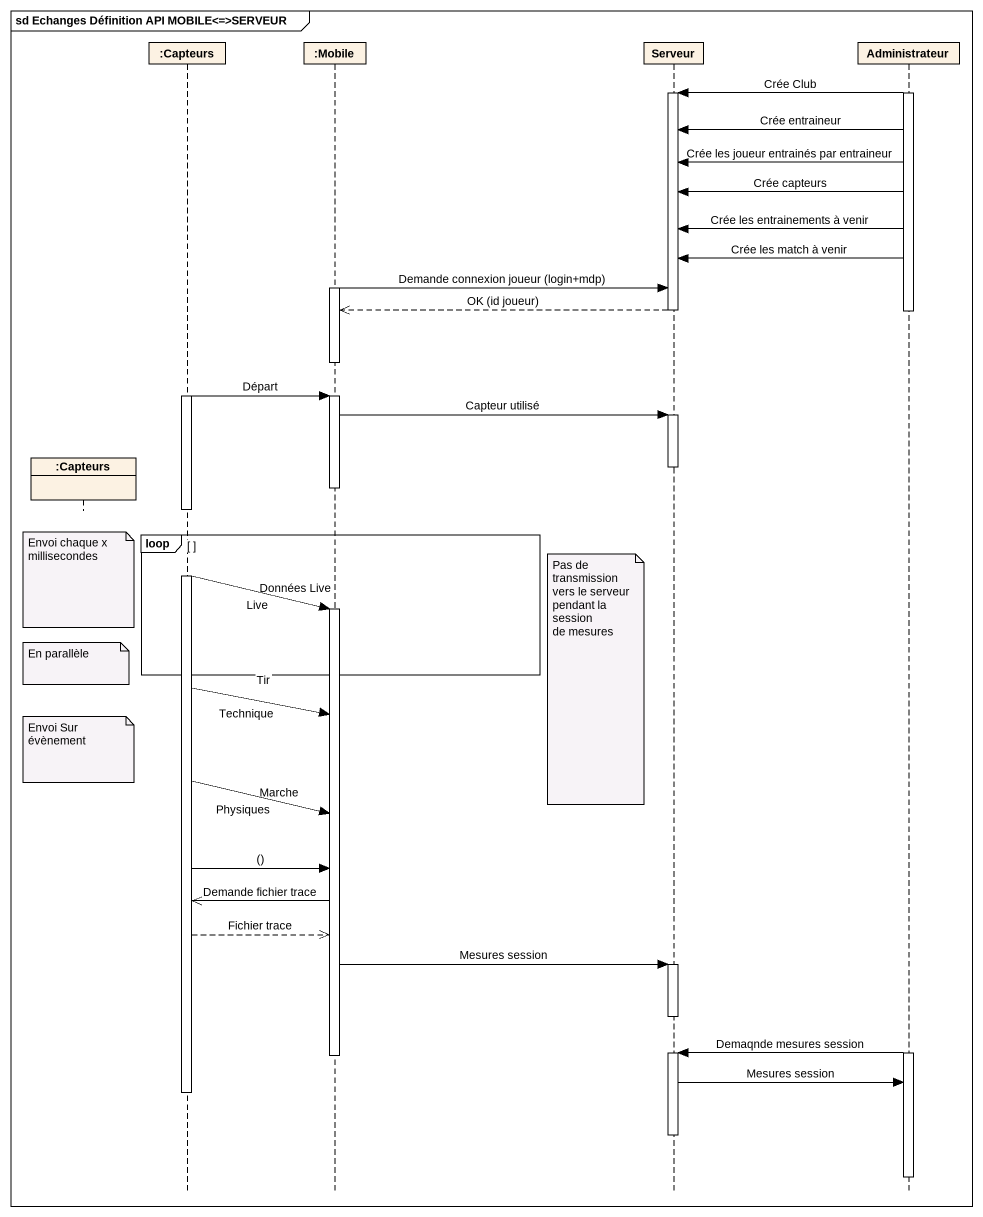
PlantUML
@startuml
mainframe sd Echanges Définition API MOBILE<=>SERVEUR
hide footbox
participant ":Capteurs" as Capteurs
participant ":Capteurs" as Capteurs_2
participant ":Mobile" as Mobile
participant Serveur
participant Administrateur

activate Administrateur
Administrateur -> Serveur : Crée Club
activate Serveur
Administrateur -> Serveur : Crée entraineur
Administrateur -> Serveur : Crée les joueur entrainés par entraineur
Administrateur -> Serveur : Crée capteurs
Administrateur -> Serveur : Crée les entrainements à venir
Administrateur -> Serveur : Crée les match à venir
activate Mobile
Mobile -> Serveur : Demande connexion joueur (login+mdp)
Serveur -->> Mobile : OK (id joueur)
deactivate Serveur
deactivate Administrateur
deactivate Mobile
activate Capteurs_2
Capteurs_2 -> Mobile : Départ
activate Mobile
Mobile -> Serveur : Capteur utilisé
activate Serveur
deactivate Serveur
deactivate Mobile
loop
  Capteurs_2 -> Mobile : Données Live\nLive
  note over Capteurs : Envoi chaque x millisecondes
  activate Mobile
  note over Capteurs : En parallèle
end
note left of Serveur
  Pas de
  transmission
  vers le serveur
  pendant la session
  de mesures
end note
Capteurs_2 -> Mobile : Tir\nTechnique
note over Capteurs : Envoi Sur évènement
Capteurs_2 -> Mobile : Marche\nPhysiques
Capteurs_2 -> Mobile : ()
Mobile ->> Capteurs_2 : Demande fichier trace
Capteurs_2 -->> Mobile : Fichier trace
Mobile -> Serveur : Mesures session
activate Serveur
deactivate Serveur
activate Administrateur
Administrateur -> Serveur : Demaqnde mesures session
activate Serveur
deactivate Mobile
Serveur -> Administrateur : Mesures session
deactivate Capteurs_2
deactivate Serveur
deactivate Administrateur
@enduml
